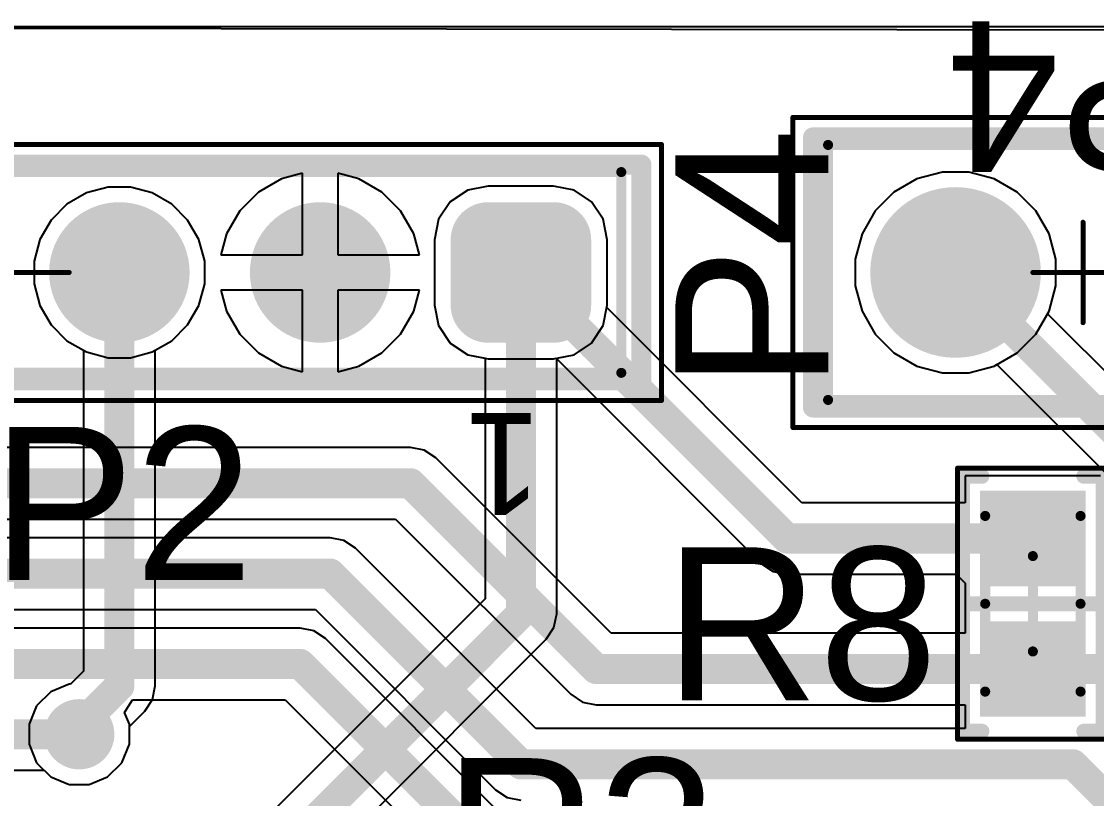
# Model space of a CAD drawing. Header units: millimetres. Extents: x 0.02 to 2.82, y 0.02 to 1.79.
# Drawn here: x 1.936 to 2.3576, y 1.4492 to 1.7539 of the extents above; entities that cross this region are included whole.
import ezdxf

# ---------------------------------------------------------------- set-up
doc = ezdxf.new("R2010")
doc.units = ezdxf.units.MM
doc.header["$MEASUREMENT"] = 0
for name, color, linetype in [('BottomLayer', 5, 'Continuous'), ('BottomSolder', 6, 'Continuous'), ('Mechanical13', 56, 'Continuous'), ('Mechanical15', 56, 'Continuous'), ('Mechanical2', 216, 'Continuous'), ('Mechanical4', 56, 'Continuous'), ('Mechanical5', 56, 'Continuous'), ('MultiLayer', 9, 'Continuous'), ('PadHoleLayer', 156, 'Continuous'), ('TopLayer', 1, 'Continuous'), ('TopOverlay', 2, 'Continuous'), ('TopPaste', 8, 'Continuous'), ('TopSolder', 216, 'Continuous'), ('ViaHoleLayer', 16, 'Continuous')]:
    doc.layers.add(name, color=color, linetype=linetype)
doc.styles.add('Arial', font='arial.ttf', dxfattribs={"height": 0.2})

# ---------------------------------------------------------------- blocks, each defined once
blk = doc.blocks.new('RES_0603_1608_15')
at = {"layer": 'TopLayer'}
for points in [[(-0.04232, -0.0187), (-0.04232, 0.0187), (-0.00886, 0.0187), (-0.00886, -0.0187)], [(0.00886, -0.0187), (0.00886, 0.0187), (0.04232, 0.0187), (0.04232, -0.0187)]]:
    blk.add_hatch(color=1, dxfattribs=at).paths.add_polyline_path(points)
at = {"layer": 'TopPaste'}
for points in [[(-0.04232, -0.0187), (-0.04232, 0.0187), (-0.00886, 0.0187), (-0.00886, -0.0187)], [(0.00886, -0.0187), (0.00886, 0.0187), (0.04232, 0.0187), (0.04232, -0.0187)]]:
    blk.add_hatch(color=8, dxfattribs=at).paths.add_polyline_path(points)
at = {"layer": 'TopSolder'}
for points in [[(-0.04429, -0.02067), (-0.04429, 0.02067), (-0.00689, 0.02067), (-0.00689, -0.02067)], [(0.00689, -0.02067), (0.00689, 0.02067), (0.04429, 0.02067), (0.04429, -0.02067)]]:
    blk.add_hatch(color=216, dxfattribs=at).paths.add_polyline_path(points)
at = {"layer": 'Mechanical13', "const_width": 0.00394}
for points in [[(-0.03445, 0.0187), (-0.03445, -0.0187)], [(-0.03445, 0.0187), (0.03445, 0.0187)], [(0.03445, 0.0187), (0.03445, -0.0187)], [(-0.03445, -0.0187), (0.03445, -0.0187)]]:
    blk.add_lwpolyline(points, dxfattribs=at)
at = {"layer": 'Mechanical13', "const_width": 0.00197}
for points in [[(-0.03543, 0.0187, 1), (-0.03346, 0.0187, 1)], [(-0.03543, 0.0187, 1), (-0.03346, 0.0187, 1)], [(0.03346, 0.0187, 1), (0.03543, 0.0187, 1)], [(0.03346, 0.0187, 1), (0.03543, 0.0187, 1)], [(-0.03543, -0.0187, 1), (-0.03346, -0.0187, 1)], [(-0.03543, -0.0187, 1), (-0.03346, -0.0187, 1)], [(0.03346, -0.0187, 1), (0.03543, -0.0187, 1)], [(0.03346, -0.0187, 1), (0.03543, -0.0187, 1)]]:
    blk.add_lwpolyline(points, format="xyb", close=True, dxfattribs=at)
at = {"layer": 'Mechanical15'}
for points, const_width in [([(-0.05315, 0.02953), (-0.05315, -0.02953)], 0.00197), ([(-0.05315, 0.02953), (0.05315, 0.02953)], 0.00197), ([(0.05315, 0.02953), (0.05315, -0.02953)], 0.00197), ([(0, 0.0187), (0, -0.0187)], 0.00394), ([(-0.0187, 0), (0.0187, 0)], 0.00394), ([(-0.05315, -0.02953), (0.05315, -0.02953)], 0.00197)]:
    blk.add_lwpolyline(points, dxfattribs=dict(at, const_width=const_width))
for points, const_width in [([(-0.05364, 0.02953, 1), (-0.05266, 0.02953, 1)], 0.000984), ([(-0.05364, 0.02953, 1), (-0.05266, 0.02953, 1)], 0.000984), ([(0.05266, 0.02953, 1), (0.05364, 0.02953, 1)], 0.000984), ([(0.05266, 0.02953, 1), (0.05364, 0.02953, 1)], 0.000984), ([(-0.00098, 0.0187, 1), (0.00098, 0.0187, 1)], 0.00197), ([(-0.01969, 0, 1), (-0.01772, 0, 1)], 0.00197), ([(0.01772, 0, 1), (0.01968, 0, 1)], 0.00197), ([(-0.00098, -0.0187, 1), (0.00098, -0.0187, 1)], 0.00197), ([(-0.05364, -0.02953, 1), (-0.05266, -0.02953, 1)], 0.000984), ([(-0.05364, -0.02953, 1), (-0.05266, -0.02953, 1)], 0.000984), ([(0.05266, -0.02953, 1), (0.05364, -0.02953, 1)], 0.000984), ([(0.05266, -0.02953, 1), (0.05364, -0.02953, 1)], 0.000984)]:
    blk.add_lwpolyline(points, format="xyb", close=True, dxfattribs=dict(at, const_width=const_width))
at = {"layer": 'TopOverlay', "const_width": 0.00591}
for points in [[(-0.05, 0.02756), (-0.05, 0.02)], [(-0.05, 0.02756), (0.05, 0.02756)], [(0, 0.02756), (0, -0.02756)], [(0.05, 0.02756), (0.05, 0.02)], [(-0.05, -0.02), (-0.05, -0.02756)], [(0.05, -0.02), (0.05, -0.02756)], [(-0.05, -0.02756), (0.05, -0.02756)]]:
    blk.add_lwpolyline(points, dxfattribs=at)
at = {"layer": 'TopOverlay', "const_width": 0.00295}
for points in [[(-0.05148, 0.02756, 1), (-0.04852, 0.02756, 1)], [(-0.05148, 0.02756, 1), (-0.04852, 0.02756, 1)], [(-0.00148, 0.02756, 1), (0.00148, 0.02756, 1)], [(0.04852, 0.02756, 1), (0.05148, 0.02756, 1)], [(0.04852, 0.02756, 1), (0.05148, 0.02756, 1)], [(-0.05148, 0.02, 1), (-0.04852, 0.02, 1)], [(0.04852, 0.02, 1), (0.05148, 0.02, 1)], [(-0.05148, -0.02, 1), (-0.04852, -0.02, 1)], [(0.04852, -0.02, 1), (0.05148, -0.02, 1)], [(-0.05148, -0.02756, 1), (-0.04852, -0.02756, 1)], [(-0.05148, -0.02756, 1), (-0.04852, -0.02756, 1)], [(-0.00148, -0.02756, 1), (0.00148, -0.02756, 1)], [(0.04852, -0.02756, 1), (0.05148, -0.02756, 1)], [(0.04852, -0.02756, 1), (0.05148, -0.02756, 1)]]:
    blk.add_lwpolyline(points, format="xyb", close=True, dxfattribs=at)
blk = doc.blocks.new('61300211121_24')
at = {"layer": 'BottomLayer'}
h = blk.add_hatch(color=5, dxfattribs=at)
edge = h.paths.add_edge_path()
edge.add_arc((-0.06575, 0.01575), 0.01575, 90, 180)
edge.add_line((-0.0815, 0.01575), (-0.0815, -0.01575))
edge.add_arc((-0.06575, -0.01575), 0.01575, 180, 270)
edge.add_line((-0.06575, -0.0315), (-0.03425, -0.0315))
edge.add_arc((-0.03425, -0.01575), 0.01575, 270, 360)
edge.add_line((-0.0185, -0.01575), (-0.0185, 0.01575))
edge.add_arc((-0.03425, 0.01575), 0.01575, 0, 90)
edge.add_line((-0.03425, 0.0315), (-0.06575, 0.0315))
h = blk.add_hatch(color=5, dxfattribs=at)
edge = h.paths.add_edge_path()
edge.add_arc((0.05, 0), 0.0315, 0, 360)
at = {"layer": 'BottomSolder'}
h = blk.add_hatch(color=6, dxfattribs=at)
edge = h.paths.add_edge_path()
edge.add_arc((-0.06575, 0.01575), 0.01772, 90, 180)
edge.add_line((-0.08346, 0.01575), (-0.08346, -0.01575))
edge.add_arc((-0.06575, -0.01575), 0.01772, 180, 270)
edge.add_line((-0.06575, -0.03346), (-0.03425, -0.03346))
edge.add_arc((-0.03425, -0.01575), 0.01772, 270, 360)
edge.add_line((-0.01654, -0.01575), (-0.01654, 0.01575))
edge.add_arc((-0.03425, 0.01575), 0.01772, 0, 90)
edge.add_line((-0.03425, 0.03346), (-0.06575, 0.03346))
h = blk.add_hatch(color=6, dxfattribs=at)
edge = h.paths.add_edge_path()
edge.add_arc((0.05, 0), 0.03346, 0, 360)
at = {"layer": 'MultiLayer'}
h = blk.add_hatch(color=9, dxfattribs=at)
edge = h.paths.add_edge_path()
edge.add_arc((-0.06575, 0.01575), 0.01575, 90, 180)
edge.add_line((-0.0815, 0.01575), (-0.0815, -0.01575))
edge.add_arc((-0.06575, -0.01575), 0.01575, 180, 270)
edge.add_line((-0.06575, -0.0315), (-0.03425, -0.0315))
edge.add_arc((-0.03425, -0.01575), 0.01575, 270, 360)
edge.add_line((-0.0185, -0.01575), (-0.0185, 0.01575))
edge.add_arc((-0.03425, 0.01575), 0.01575, 0, 90)
edge.add_line((-0.03425, 0.0315), (-0.06575, 0.0315))
h = blk.add_hatch(color=9, dxfattribs=at)
edge = h.paths.add_edge_path()
edge.add_arc((0.05, 0), 0.0315, 0, 360)
at = {"layer": 'PadHoleLayer'}
h = blk.add_hatch(color=156, dxfattribs=at)
edge = h.paths.add_edge_path()
edge.add_arc((-0.05, 0), 0.02165, 0, 360)
h = blk.add_hatch(color=156, dxfattribs=at)
edge = h.paths.add_edge_path()
edge.add_arc((0.05, 0), 0.02165, 0, 360)
at = {"layer": 'TopLayer'}
h = blk.add_hatch(color=1, dxfattribs=at)
edge = h.paths.add_edge_path()
edge.add_arc((-0.06575, 0.01575), 0.01575, 90, 180)
edge.add_line((-0.0815, 0.01575), (-0.0815, -0.01575))
edge.add_arc((-0.06575, -0.01575), 0.01575, 180, 270)
edge.add_line((-0.06575, -0.0315), (-0.03425, -0.0315))
edge.add_arc((-0.03425, -0.01575), 0.01575, 270, 360)
edge.add_line((-0.0185, -0.01575), (-0.0185, 0.01575))
edge.add_arc((-0.03425, 0.01575), 0.01575, 0, 90)
edge.add_line((-0.03425, 0.0315), (-0.06575, 0.0315))
h = blk.add_hatch(color=1, dxfattribs=at)
edge = h.paths.add_edge_path()
edge.add_arc((0.05, 0), 0.0315, 0, 360)
at = {"layer": 'TopSolder'}
h = blk.add_hatch(color=216, dxfattribs=at)
edge = h.paths.add_edge_path()
edge.add_arc((-0.06575, 0.01575), 0.01772, 90, 180)
edge.add_line((-0.08346, 0.01575), (-0.08346, -0.01575))
edge.add_arc((-0.06575, -0.01575), 0.01772, 180, 270)
edge.add_line((-0.06575, -0.03346), (-0.03425, -0.03346))
edge.add_arc((-0.03425, -0.01575), 0.01772, 270, 360)
edge.add_line((-0.01654, -0.01575), (-0.01654, 0.01575))
edge.add_arc((-0.03425, 0.01575), 0.01772, 0, 90)
edge.add_line((-0.03425, 0.03346), (-0.06575, 0.03346))
h = blk.add_hatch(color=216, dxfattribs=at)
edge = h.paths.add_edge_path()
edge.add_arc((0.05, 0), 0.03346, 0, 360)
at = {"layer": 'Mechanical2', "const_width": 0.00394}
for points in [[(0.1, 0.05), (-0.1, 0.05)], [(-0.1, 0.05), (-0.1, -0.05)], [(0.1, 0.05), (0.1, -0.05)], [(0.1, -0.05), (-0.1, -0.05)]]:
    blk.add_lwpolyline(points, dxfattribs=at)
at = {"layer": 'Mechanical2', "const_width": 0.00197}
for points in [[(-0.10098, 0.05, 1), (-0.09902, 0.05, 1)], [(-0.10098, 0.05, 1), (-0.09902, 0.05, 1)], [(0.09902, 0.05, 1), (0.10098, 0.05, 1)], [(0.09902, 0.05, 1), (0.10098, 0.05, 1)], [(-0.10098, -0.05, 1), (-0.09902, -0.05, 1)], [(-0.10098, -0.05, 1), (-0.09902, -0.05, 1)], [(0.09902, -0.05, 1), (0.10098, -0.05, 1)], [(0.09902, -0.05, 1), (0.10098, -0.05, 1)]]:
    blk.add_lwpolyline(points, format="xyb", close=True, dxfattribs=at)
at = {"layer": 'Mechanical4', "const_width": 0.00197}
for points in [[(0.11378, 0.06083), (-0.11378, 0.06083)], [(-0.11378, 0.06083), (-0.11378, -0.06083)], [(0.11378, 0.06083), (0.11378, -0.06083)], [(0, 0.01969), (0, -0.01969)], [(0.01969, 0), (-0.01969, 0)], [(0.11378, -0.06083), (-0.11378, -0.06083)]]:
    blk.add_lwpolyline(points, dxfattribs=at)
at = {"layer": 'Mechanical4', "const_width": 0.000984}
for points in [[(-0.11427, 0.06083, 1), (-0.11329, 0.06083, 1)], [(-0.11427, 0.06083, 1), (-0.11329, 0.06083, 1)], [(0.11329, 0.06083, 1), (0.11427, 0.06083, 1)], [(0.11329, 0.06083, 1), (0.11427, 0.06083, 1)], [(-0.00049, 0.01969, 1), (0.00049, 0.01969, 1)], [(-0.02018, 0, 1), (-0.01919, 0, 1)], [(0.01919, 0, 1), (0.02018, 0, 1)], [(-0.00049, -0.01969, 1), (0.00049, -0.01969, 1)], [(-0.11427, -0.06083, 1), (-0.11329, -0.06083, 1)], [(-0.11427, -0.06083, 1), (-0.11329, -0.06083, 1)], [(0.11329, -0.06083, 1), (0.11427, -0.06083, 1)], [(0.11329, -0.06083, 1), (0.11427, -0.06083, 1)]]:
    blk.add_lwpolyline(points, format="xyb", close=True, dxfattribs=at)
at = {"layer": 'Mechanical5', "const_width": 0.00394}
for points in [[(0.1, 0.05), (-0.1, 0.05)], [(-0.1, 0.05), (-0.1, -0.05)], [(0.1, 0.05), (0.1, -0.05)], [(0.1, -0.05), (-0.1, -0.05)]]:
    blk.add_lwpolyline(points, dxfattribs=at)
at = {"layer": 'Mechanical5', "const_width": 0.00197}
for points in [[(-0.10098, 0.05, 1), (-0.09902, 0.05, 1)], [(-0.10098, 0.05, 1), (-0.09902, 0.05, 1)], [(0.09902, 0.05, 1), (0.10098, 0.05, 1)], [(0.09902, 0.05, 1), (0.10098, 0.05, 1)], [(-0.10098, -0.05, 1), (-0.09902, -0.05, 1)], [(-0.10098, -0.05, 1), (-0.09902, -0.05, 1)], [(0.09902, -0.05, 1), (0.10098, -0.05, 1)], [(0.09902, -0.05, 1), (0.10098, -0.05, 1)]]:
    blk.add_lwpolyline(points, format="xyb", close=True, dxfattribs=at)
at = {"layer": 'TopOverlay', "const_width": 0.00787}
for points in [[(0.10591, 0.05295), (-0.10591, 0.05295)], [(-0.10591, 0.05295), (-0.10591, -0.05295)], [(0.10591, 0.05295), (0.10591, -0.05295)], [(0.10591, -0.05295), (-0.10591, -0.05295)]]:
    blk.add_lwpolyline(points, dxfattribs=at)
at = {"layer": 'TopOverlay', "const_width": 0.00394}
for points in [[(-0.10787, 0.05295, 1), (-0.10394, 0.05295, 1)], [(-0.10787, 0.05295, 1), (-0.10394, 0.05295, 1)], [(0.10394, 0.05295, 1), (0.10787, 0.05295, 1)], [(0.10394, 0.05295, 1), (0.10787, 0.05295, 1)], [(-0.10787, -0.05295, 1), (-0.10394, -0.05295, 1)], [(-0.10787, -0.05295, 1), (-0.10394, -0.05295, 1)], [(0.10394, -0.05295, 1), (0.10787, -0.05295, 1)], [(0.10394, -0.05295, 1), (0.10787, -0.05295, 1)]]:
    blk.add_lwpolyline(points, format="xyb", close=True, dxfattribs=at)
at = {"layer": 'Mechanical5'}
blk.add_text('P4', height=0.059055, dxfattribs=at).set_placement((-0.04329, -0.09842))
blk = doc.blocks.new('62000611121_26')
at = {"layer": 'BottomLayer'}
h = blk.add_hatch(color=5, dxfattribs=at)
edge = h.paths.add_edge_path()
edge.add_arc((-0.20965, 0.0128), 0.0128, 90, 180)
edge.add_line((-0.22244, 0.0128), (-0.22244, -0.0128))
edge.add_arc((-0.20965, -0.0128), 0.0128, 180, 270)
edge.add_line((-0.20965, -0.02559), (-0.18406, -0.02559))
edge.add_arc((-0.18406, -0.0128), 0.0128, 270, 360)
edge.add_line((-0.17126, -0.0128), (-0.17126, 0.0128))
edge.add_arc((-0.18406, 0.0128), 0.0128, 0, 90)
edge.add_line((-0.18406, 0.02559), (-0.20965, 0.02559))
h = blk.add_hatch(color=5, dxfattribs=at)
edge = h.paths.add_edge_path()
edge.add_arc((-0.11811, 0), 0.02559, 0, 360)
h = blk.add_hatch(color=5, dxfattribs=at)
edge = h.paths.add_edge_path()
edge.add_arc((-0.03937, 0), 0.02559, 0, 360)
at = {"layer": 'BottomSolder'}
h = blk.add_hatch(color=6, dxfattribs=at)
edge = h.paths.add_edge_path()
edge.add_arc((-0.20965, 0.0128), 0.01476, 90, 180)
edge.add_line((-0.22441, 0.0128), (-0.22441, -0.0128))
edge.add_arc((-0.20965, -0.0128), 0.01476, 180, 270)
edge.add_line((-0.20965, -0.02756), (-0.18406, -0.02756))
edge.add_arc((-0.18406, -0.0128), 0.01476, 270, 360)
edge.add_line((-0.16929, -0.0128), (-0.16929, 0.0128))
edge.add_arc((-0.18406, 0.0128), 0.01476, 0, 90)
edge.add_line((-0.18406, 0.02756), (-0.20965, 0.02756))
h = blk.add_hatch(color=6, dxfattribs=at)
edge = h.paths.add_edge_path()
edge.add_arc((-0.11811, 0), 0.02756, 0, 360)
h = blk.add_hatch(color=6, dxfattribs=at)
edge = h.paths.add_edge_path()
edge.add_arc((-0.03937, 0), 0.02756, 0, 360)
at = {"layer": 'MultiLayer'}
h = blk.add_hatch(color=9, dxfattribs=at)
edge = h.paths.add_edge_path()
edge.add_arc((-0.20965, 0.0128), 0.0128, 90, 180)
edge.add_line((-0.22244, 0.0128), (-0.22244, -0.0128))
edge.add_arc((-0.20965, -0.0128), 0.0128, 180, 270)
edge.add_line((-0.20965, -0.02559), (-0.18406, -0.02559))
edge.add_arc((-0.18406, -0.0128), 0.0128, 270, 360)
edge.add_line((-0.17126, -0.0128), (-0.17126, 0.0128))
edge.add_arc((-0.18406, 0.0128), 0.0128, 0, 90)
edge.add_line((-0.18406, 0.02559), (-0.20965, 0.02559))
h = blk.add_hatch(color=9, dxfattribs=at)
edge = h.paths.add_edge_path()
edge.add_arc((-0.11811, 0), 0.02559, 0, 360)
h = blk.add_hatch(color=9, dxfattribs=at)
edge = h.paths.add_edge_path()
edge.add_arc((-0.03937, 0), 0.02559, 0, 360)
at = {"layer": 'PadHoleLayer'}
h = blk.add_hatch(color=156, dxfattribs=at)
edge = h.paths.add_edge_path()
edge.add_arc((-0.19685, 0), 0.01575, 0, 360)
h = blk.add_hatch(color=156, dxfattribs=at)
edge = h.paths.add_edge_path()
edge.add_arc((-0.11811, 0), 0.01575, 0, 360)
h = blk.add_hatch(color=156, dxfattribs=at)
edge = h.paths.add_edge_path()
edge.add_arc((-0.03937, 0), 0.01575, 0, 360)
at = {"layer": 'TopLayer'}
h = blk.add_hatch(color=1, dxfattribs=at)
edge = h.paths.add_edge_path()
edge.add_arc((-0.20965, 0.0128), 0.0128, 90, 180)
edge.add_line((-0.22244, 0.0128), (-0.22244, -0.0128))
edge.add_arc((-0.20965, -0.0128), 0.0128, 180, 270)
edge.add_line((-0.20965, -0.02559), (-0.18406, -0.02559))
edge.add_arc((-0.18406, -0.0128), 0.0128, 270, 360)
edge.add_line((-0.17126, -0.0128), (-0.17126, 0.0128))
edge.add_arc((-0.18406, 0.0128), 0.0128, 0, 90)
edge.add_line((-0.18406, 0.02559), (-0.20965, 0.02559))
h = blk.add_hatch(color=1, dxfattribs=at)
edge = h.paths.add_edge_path()
edge.add_arc((-0.11811, 0), 0.02559, 0, 360)
h = blk.add_hatch(color=1, dxfattribs=at)
edge = h.paths.add_edge_path()
edge.add_arc((-0.03937, 0), 0.02559, 0, 360)
at = {"layer": 'TopSolder'}
h = blk.add_hatch(color=216, dxfattribs=at)
edge = h.paths.add_edge_path()
edge.add_arc((-0.20965, 0.0128), 0.01476, 90, 180)
edge.add_line((-0.22441, 0.0128), (-0.22441, -0.0128))
edge.add_arc((-0.20965, -0.0128), 0.01476, 180, 270)
edge.add_line((-0.20965, -0.02756), (-0.18406, -0.02756))
edge.add_arc((-0.18406, -0.0128), 0.01476, 270, 360)
edge.add_line((-0.16929, -0.0128), (-0.16929, 0.0128))
edge.add_arc((-0.18406, 0.0128), 0.01476, 0, 90)
edge.add_line((-0.18406, 0.02756), (-0.20965, 0.02756))
h = blk.add_hatch(color=216, dxfattribs=at)
edge = h.paths.add_edge_path()
edge.add_arc((-0.11811, 0), 0.02756, 0, 360)
h = blk.add_hatch(color=216, dxfattribs=at)
edge = h.paths.add_edge_path()
edge.add_arc((-0.03937, 0), 0.02756, 0, 360)
at = {"layer": 'Mechanical2', "const_width": 0.00394}
for points in [[(0.23622, 0.03937), (-0.23622, 0.03937)], [(-0.23622, 0.03937), (-0.23622, -0.03937)], [(0.23622, -0.03937), (-0.23622, -0.03937)]]:
    blk.add_lwpolyline(points, dxfattribs=at)
at = {"layer": 'Mechanical2', "const_width": 0.00197}
for points in [[(-0.2372, 0.03937, 1), (-0.23524, 0.03937, 1)], [(-0.2372, 0.03937, 1), (-0.23524, 0.03937, 1)], [(-0.2372, -0.03937, 1), (-0.23524, -0.03937, 1)], [(-0.2372, -0.03937, 1), (-0.23524, -0.03937, 1)]]:
    blk.add_lwpolyline(points, format="xyb", close=True, dxfattribs=at)
at = {"layer": 'Mechanical4', "const_width": 0.00197}
for points in [[(0.25197, 0.0502), (-0.25197, 0.0502)], [(-0.25197, 0.0502), (-0.25197, -0.0502)], [(0.01969, 0), (-0.01969, 0)], [(0.25197, -0.0502), (-0.25197, -0.0502)]]:
    blk.add_lwpolyline(points, dxfattribs=at)
at = {"layer": 'Mechanical4', "const_width": 0.000984}
for points in [[(-0.25246, 0.0502, 1), (-0.25148, 0.0502, 1)], [(-0.25246, 0.0502, 1), (-0.25148, 0.0502, 1)], [(-0.02018, 0, 1), (-0.01919, 0, 1)], [(-0.25246, -0.0502, 1), (-0.25148, -0.0502, 1)], [(-0.25246, -0.0502, 1), (-0.25148, -0.0502, 1)]]:
    blk.add_lwpolyline(points, format="xyb", close=True, dxfattribs=at)
at = {"layer": 'Mechanical5', "const_width": 0.00394}
for points in [[(0.23622, 0.03937), (-0.23622, 0.03937)], [(-0.23622, 0.03937), (-0.23622, -0.03937)], [(0.23622, -0.03937), (-0.23622, -0.03937)]]:
    blk.add_lwpolyline(points, dxfattribs=at)
at = {"layer": 'Mechanical5', "const_width": 0.00197}
for points in [[(-0.2372, 0.03937, 1), (-0.23524, 0.03937, 1)], [(-0.2372, 0.03937, 1), (-0.23524, 0.03937, 1)], [(-0.2372, -0.03937, 1), (-0.23524, -0.03937, 1)], [(-0.2372, -0.03937, 1), (-0.23524, -0.03937, 1)]]:
    blk.add_lwpolyline(points, format="xyb", close=True, dxfattribs=at)
at = {"layer": 'TopOverlay', "const_width": 0.00787}
for points in [[(0.24409, 0.04232), (-0.24409, 0.04232)], [(-0.24409, 0.04232), (-0.24409, -0.04232)], [(0.24409, -0.04232), (-0.24409, -0.04232)]]:
    blk.add_lwpolyline(points, dxfattribs=at)
at = {"layer": 'TopOverlay', "const_width": 0.00394}
for points in [[(-0.24606, 0.04232, 1), (-0.24213, 0.04232, 1)], [(-0.24606, 0.04232, 1), (-0.24213, 0.04232, 1)], [(-0.24606, -0.04232, 1), (-0.24213, -0.04232, 1)], [(-0.24606, -0.04232, 1), (-0.24213, -0.04232, 1)]]:
    blk.add_lwpolyline(points, format="xyb", close=True, dxfattribs=at)
at = {"layer": 'TopOverlay'}
blk.add_text('1', height=0.04, dxfattribs=at).set_placement((-0.20472, 0.05512))

msp = doc.modelspace()

# ---------------------------------------------------------------- hatches: boundary and pattern name
at = {"layer": 'BottomLayer'}
h = msp.add_hatch(color=5, dxfattribs=at)
edge = h.paths.add_edge_path()
edge.add_arc((1.95866, 1.47441), 0.01181, 0, 360)
at = {"layer": 'BottomSolder'}
h = msp.add_hatch(color=6, dxfattribs=at)
edge = h.paths.add_edge_path()
edge.add_arc((1.95866, 1.47441), 0.01378, 0, 360)
at = {"layer": 'TopLayer'}
h = msp.add_hatch(color=1, dxfattribs=at)
edge = h.paths.add_edge_path()
edge.add_arc((1.95866, 1.47441), 0.01181, 0, 360)
at = {"layer": 'TopSolder'}
h = msp.add_hatch(color=216, dxfattribs=at)
edge = h.paths.add_edge_path()
edge.add_arc((1.95866, 1.47441), 0.01378, 0, 360)
at = {"layer": 'ViaHoleLayer'}
h = msp.add_hatch(color=16, dxfattribs=at)
edge = h.paths.add_edge_path()
edge.add_arc((1.95866, 1.47441), 0.00591, 0, 360)

# ---------------------------------------------------------------- linework, layer by layer
at = {"layer": 'BottomLayer'}
for p, q in [((0.01969, 1.75197), (2.81496, 1.75197)), ((2.03795, 1.6922), (2.02898, 1.68702)), ((2.04626, 1.69442), (2.03795, 1.6922)), ((2.04626, 1.6624), (2.04626, 1.69442)), ((2.06835, 1.6922), (2.06004, 1.69442)), ((2.06004, 1.69442), (2.06004, 1.6624)), ((2.07732, 1.68702), (2.06835, 1.6922)), ((2.28717, 1.6922), (2.27819, 1.68702)), ((2.29718, 1.69488), (2.28717, 1.6922)), ((2.30755, 1.69488), (2.29718, 1.69488)), ((2.31756, 1.6922), (2.30755, 1.69488)), ((2.32654, 1.68702), (2.31756, 1.6922)), ((1.96149, 1.6867), (1.95386, 1.68229)), ((1.97, 1.68898), (1.96149, 1.6867)), ((1.97882, 1.68898), (1.97, 1.68898)), ((1.98733, 1.6867), (1.97882, 1.68898)), ((1.99496, 1.68229), (1.98733, 1.6867)), ((2.02898, 1.68702), (2.02165, 1.67969)), ((2.08465, 1.67969), (2.07732, 1.68702)), ((2.11103, 1.68778), (2.10419, 1.68321)), ((2.11909, 1.68938), (2.11103, 1.68778)), ((2.14469, 1.68938), (2.11909, 1.68938)), ((2.15275, 1.68778), (2.14469, 1.68938)), ((2.15959, 1.68321), (2.15275, 1.68778)), ((2.27819, 1.68702), (2.27086, 1.67969)), ((2.33387, 1.67969), (2.32654, 1.68702)), ((1.95386, 1.68229), (1.94763, 1.67606)), ((2.00119, 1.67606), (1.99496, 1.68229)), ((2.10419, 1.68321), (2.09962, 1.67637)), ((2.16416, 1.67637), (2.15959, 1.68321)), ((2.02165, 1.67969), (2.01646, 1.67071)), ((2.08984, 1.67071), (2.08465, 1.67969)), ((2.27086, 1.67969), (2.26568, 1.67071)), ((2.33905, 1.67071), (2.33387, 1.67969)), ((1.94763, 1.67606), (1.94323, 1.66843)), ((2.00559, 1.66843), (2.00119, 1.67606)), ((2.09962, 1.67637), (2.09802, 1.66831)), ((2.16576, 1.66831), (2.16416, 1.67637)), ((2.01646, 1.67071), (2.01424, 1.6624)), ((2.09206, 1.6624), (2.08984, 1.67071)), ((2.26568, 1.67071), (2.26299, 1.6607)), ((2.34173, 1.6607), (2.33905, 1.67071)), ((1.94323, 1.66843), (1.94094, 1.65992)), ((2.00787, 1.65992), (2.00559, 1.66843)), ((2.09802, 1.66831), (2.09802, 1.64272)), ((2.16576, 1.64272), (2.16576, 1.66831)), ((2.01424, 1.6624), (2.04626, 1.6624)), ((2.06004, 1.6624), (2.09206, 1.6624)), ((1.94094, 1.65992), (1.94094, 1.65111)), ((2.00787, 1.65111), (2.00787, 1.65992)), ((2.26299, 1.6607), (2.26299, 1.65033)), ((2.34173, 1.65033), (2.34173, 1.6607)), ((1.94094, 1.65111), (1.94323, 1.6426)), ((2.00559, 1.6426), (2.00787, 1.65111)), ((2.04626, 1.64862), (2.01424, 1.64862)), ((2.01424, 1.64862), (2.01646, 1.64032)), ((2.04626, 1.6166), (2.04626, 1.64862)), ((2.09206, 1.64862), (2.06004, 1.64862)), ((2.06004, 1.64862), (2.06004, 1.6166)), ((2.08984, 1.64032), (2.09206, 1.64862)), ((2.26299, 1.65033), (2.26568, 1.64032)), ((2.33905, 1.64032), (2.34173, 1.65033)), ((1.94323, 1.6426), (1.94763, 1.63496)), ((2.00119, 1.63496), (2.00559, 1.6426)), ((2.01646, 1.64032), (2.02165, 1.63134)), ((2.08465, 1.63134), (2.08984, 1.64032)), ((2.09802, 1.64272), (2.09962, 1.63465)), ((2.16416, 1.63465), (2.16576, 1.64272)), ((2.26568, 1.64032), (2.27086, 1.63134)), ((2.33846, 1.63929), (2.33905, 1.64032)), ((2.40167, 1.57608), (2.33846, 1.63929)), ((1.94763, 1.63496), (1.95386, 1.62873)), ((1.99496, 1.62873), (2.00119, 1.63496)), ((2.09962, 1.63465), (2.10419, 1.62781)), ((2.15959, 1.62781), (2.16416, 1.63465)), ((1.95386, 1.62873), (1.96036, 1.62498)), ((1.98846, 1.62498), (1.99496, 1.62873)), ((2.02165, 1.63134), (2.02898, 1.62401)), ((2.07732, 1.62401), (2.08465, 1.63134)), ((2.10419, 1.62781), (2.11103, 1.62325)), ((2.15275, 1.62325), (2.15959, 1.62781)), ((2.27086, 1.63134), (2.27819, 1.62401)), ((1.96036, 1.62498), (1.96036, 1.49917)), ((1.98846, 1.49335), (1.98846, 1.62498)), ((2.02898, 1.62401), (2.03795, 1.61882)), ((2.06835, 1.61882), (2.07732, 1.62401)), ((2.11103, 1.62325), (2.11784, 1.62189)), ((2.14594, 1.62189), (2.15275, 1.62325)), ((2.27819, 1.62401), (2.28717, 1.61882)), ((2.11784, 1.62189), (2.11784, 1.52747)), ((2.14594, 1.52165), (2.14594, 1.62189)), ((2.31756, 1.61882), (2.31859, 1.61942)), ((2.31859, 1.61942), (2.37768, 1.56032)), ((2.03795, 1.61882), (2.04626, 1.6166)), ((2.06004, 1.6166), (2.06835, 1.61882)), ((2.28717, 1.61882), (2.29718, 1.61614)), ((2.29718, 1.61614), (2.30755, 1.61614)), ((2.30755, 1.61614), (2.31756, 1.61882)), ((2.11784, 1.52747), (2.03374, 1.44338)), ((2.14487, 1.51628), (2.14594, 1.52165)), ((2.14182, 1.51172), (2.14487, 1.51628)), ((2.06043, 1.43032), (2.14182, 1.51172)), ((1.96036, 1.49917), (1.95528, 1.49409)), ((1.95475, 1.49409), (1.94751, 1.4911)), ((1.95528, 1.49409), (1.95475, 1.49409)), ((1.98739, 1.48798), (1.98846, 1.49335)), ((1.94751, 1.4911), (1.94197, 1.48556)), ((1.94197, 1.48556), (1.93898, 1.47833)), ((1.98434, 1.48342), (1.98739, 1.48798)), ((1.97835, 1.47742), (1.98434, 1.48342)), ((1.93898, 1.47833), (1.93898, 1.47049)), ((1.97835, 1.47049), (1.97835, 1.47742)), ((1.93898, 1.47049), (1.94197, 1.46326)), ((1.97535, 1.46326), (1.97835, 1.47049)), ((1.94197, 1.46326), (1.94751, 1.45772)), ((1.96981, 1.45772), (1.97535, 1.46326)), ((1.94751, 1.45772), (1.95475, 1.45472)), ((1.95475, 1.45472), (1.96258, 1.45472)), ((1.96258, 1.45472), (1.96981, 1.45772))]:
    msp.add_line(p, q, dxfattribs=at)
at = {"layer": 'BottomLayer', "const_width": 0.01181}
for points in [[(1.97441, 1.49335), (1.97441, 1.65551)], [(2.13189, 1.52165), (2.13189, 1.65551)], [(2.30236, 1.65551), (2.39173, 1.56614)], [(2.30236, 1.65551), (2.30236, 1.65551)], [(2.02953, 1.41929), (2.13189, 1.52165)], [(1.95866, 1.47761), (1.97441, 1.49335)], [(1.95866, 1.47441), (1.95866, 1.47761)]]:
    msp.add_lwpolyline(points, dxfattribs=at)
at = {"layer": 'BottomLayer', "const_width": 0.00591}
for points in [[(1.97146, 1.65551, 1), (1.97736, 1.65551, 1)], [(2.12894, 1.65551, 1), (2.13484, 1.65551, 1)], [(2.29941, 1.65551, 1), (2.30531, 1.65551, 1)], [(2.29941, 1.65551, 1), (2.30531, 1.65551, 1)], [(2.29941, 1.65551, 1), (2.30531, 1.65551, 1)], [(2.12894, 1.52165, 1), (2.13484, 1.52165, 1)], [(2.12894, 1.52165, 1), (2.13484, 1.52165, 1)], [(1.97146, 1.49335, 1), (1.97736, 1.49335, 1)], [(1.97146, 1.49335, 1), (1.97736, 1.49335, 1)], [(1.95571, 1.47761, 1), (1.96161, 1.47761, 1)], [(1.95571, 1.47761, 1), (1.96161, 1.47761, 1)], [(1.95571, 1.47441, 1), (1.96161, 1.47441, 1)]]:
    msp.add_lwpolyline(points, format="xyb", close=True, dxfattribs=at)
at = {"layer": 'TopLayer'}
for p, q in [((0.02519, 1.75392), (2.81301, 1.75001)), ((2.03795, 1.6922), (2.02898, 1.68702)), ((2.04626, 1.69442), (2.03795, 1.6922)), ((2.04626, 1.6624), (2.04626, 1.69442)), ((2.06835, 1.6922), (2.06004, 1.69442)), ((2.06004, 1.69442), (2.06004, 1.6624)), ((2.07732, 1.68702), (2.06835, 1.6922)), ((2.28717, 1.6922), (2.27819, 1.68702)), ((2.29718, 1.69488), (2.28717, 1.6922)), ((2.30755, 1.69488), (2.29718, 1.69488)), ((2.31756, 1.6922), (2.30755, 1.69488)), ((2.32654, 1.68702), (2.31756, 1.6922)), ((1.96149, 1.6867), (1.95386, 1.68229)), ((1.97, 1.68898), (1.96149, 1.6867)), ((1.97882, 1.68898), (1.97, 1.68898)), ((1.98733, 1.6867), (1.97882, 1.68898)), ((1.99496, 1.68229), (1.98733, 1.6867)), ((2.02898, 1.68702), (2.02165, 1.67969)), ((2.08465, 1.67969), (2.07732, 1.68702)), ((2.11103, 1.68778), (2.10419, 1.68321)), ((2.11909, 1.68938), (2.11103, 1.68778)), ((2.14469, 1.68938), (2.11909, 1.68938)), ((2.15275, 1.68778), (2.14469, 1.68938)), ((2.15959, 1.68321), (2.15275, 1.68778)), ((2.27819, 1.68702), (2.27086, 1.67969)), ((2.33387, 1.67969), (2.32654, 1.68702)), ((1.95386, 1.68229), (1.94763, 1.67606)), ((2.00119, 1.67606), (1.99496, 1.68229)), ((2.10419, 1.68321), (2.09962, 1.67637)), ((2.16416, 1.67637), (2.15959, 1.68321)), ((2.02165, 1.67969), (2.01646, 1.67071)), ((2.08984, 1.67071), (2.08465, 1.67969)), ((2.27086, 1.67969), (2.26568, 1.67071)), ((2.33905, 1.67071), (2.33387, 1.67969)), ((1.94763, 1.67606), (1.94323, 1.66843)), ((2.00559, 1.66843), (2.00119, 1.67606)), ((2.09962, 1.67637), (2.09802, 1.66831)), ((2.16576, 1.66831), (2.16416, 1.67637)), ((2.01646, 1.67071), (2.01424, 1.6624)), ((2.09206, 1.6624), (2.08984, 1.67071)), ((2.26568, 1.67071), (2.26299, 1.6607)), ((2.34173, 1.6607), (2.33905, 1.67071)), ((1.94323, 1.66843), (1.94094, 1.65992)), ((2.00787, 1.65992), (2.00559, 1.66843)), ((2.09802, 1.66831), (2.09802, 1.64272)), ((2.16576, 1.64272), (2.16576, 1.66831)), ((2.01424, 1.6624), (2.04626, 1.6624)), ((2.06004, 1.6624), (2.09206, 1.6624)), ((1.94094, 1.65992), (1.94094, 1.65111)), ((2.00787, 1.65111), (2.00787, 1.65992)), ((2.26299, 1.6607), (2.26299, 1.65033)), ((2.34173, 1.65033), (2.34173, 1.6607)), ((1.94094, 1.65111), (1.94323, 1.6426)), ((2.00559, 1.6426), (2.00787, 1.65111)), ((2.04626, 1.64862), (2.01424, 1.64862)), ((2.01424, 1.64862), (2.01646, 1.64032)), ((2.04626, 1.6166), (2.04626, 1.64862)), ((2.09206, 1.64862), (2.06004, 1.64862)), ((2.06004, 1.64862), (2.06004, 1.6166)), ((2.08984, 1.64032), (2.09206, 1.64862)), ((2.26299, 1.65033), (2.26568, 1.64032)), ((2.33905, 1.64032), (2.34173, 1.65033)), ((1.94323, 1.6426), (1.94763, 1.63496)), ((2.00119, 1.63496), (2.00559, 1.6426)), ((2.01646, 1.64032), (2.02165, 1.63134)), ((2.08465, 1.63134), (2.08984, 1.64032)), ((2.09802, 1.64272), (2.09962, 1.63465)), ((2.16556, 1.64171), (2.16576, 1.64272)), ((2.24204, 1.56523), (2.16556, 1.64171)), ((2.26568, 1.64032), (2.27086, 1.63134)), ((2.33387, 1.63134), (2.33905, 1.64032)), ((1.94763, 1.63496), (1.95386, 1.62873)), ((1.99496, 1.62873), (2.00119, 1.63496)), ((2.09962, 1.63465), (2.10419, 1.62781)), ((1.95386, 1.62873), (1.96149, 1.62433)), ((1.98733, 1.62433), (1.99496, 1.62873)), ((2.02165, 1.63134), (2.02898, 1.62401)), ((2.07732, 1.62401), (2.08465, 1.63134)), ((2.10419, 1.62781), (2.11103, 1.62325)), ((2.27086, 1.63134), (2.27819, 1.62401)), ((2.32654, 1.62401), (2.33387, 1.63134)), ((1.96149, 1.62433), (1.97, 1.62205)), ((1.97882, 1.62205), (1.98733, 1.62433)), ((2.02898, 1.62401), (2.03795, 1.61882)), ((2.06835, 1.61882), (2.07732, 1.62401)), ((2.11103, 1.62325), (2.11909, 1.62164)), ((2.27819, 1.62401), (2.28717, 1.61882)), ((2.31756, 1.61882), (2.32654, 1.62401)), ((1.97, 1.62205), (1.97882, 1.62205)), ((2.11909, 1.62164), (2.14469, 1.62164)), ((2.14469, 1.62164), (2.14569, 1.62184)), ((2.14569, 1.62184), (2.22629, 1.54125)), ((2.03795, 1.61882), (2.04626, 1.6166)), ((2.06004, 1.6166), (2.06835, 1.61882)), ((2.28717, 1.61882), (2.29718, 1.61614)), ((2.29718, 1.61614), (2.30755, 1.61614)), ((2.30755, 1.61614), (2.31756, 1.61882)), ((2.08858, 1.58688), (1.87403, 1.58688)), ((2.09396, 1.58581), (2.08858, 1.58688)), ((2.09852, 1.58277), (2.09396, 1.58581)), ((2.16724, 1.51405), (2.09852, 1.58277)), ((2.35925, 1.57579), (2.3061, 1.57579)), ((2.3061, 1.57579), (2.3061, 1.56523)), ((2.3061, 1.56523), (2.24204, 1.56523)), ((1.87403, 1.55879), (2.08276, 1.55879)), ((2.08276, 1.55879), (2.15148, 1.49007)), ((2.05709, 1.55145), (1.8878, 1.55145)), ((2.06246, 1.55038), (2.05709, 1.55145)), ((2.06702, 1.54734), (2.06246, 1.55038)), ((2.13771, 1.47665), (2.06702, 1.54734)), ((2.22629, 1.54125), (2.23084, 1.5382)), ((2.23084, 1.5382), (2.23622, 1.53713)), ((2.23622, 1.53713), (2.30257, 1.53713)), ((2.30257, 1.53713), (2.3061, 1.5336)), ((2.3061, 1.5336), (2.3061, 1.52657)), ((2.3061, 1.52657), (2.3061, 1.52157)), ((1.89361, 1.52335), (2.05127, 1.52335)), ((2.05127, 1.52335), (2.12196, 1.45266)), ((2.3061, 1.52157), (2.3061, 1.51405)), ((2.04528, 1.51602), (1.90748, 1.51602)), ((2.05065, 1.51495), (2.04528, 1.51602)), ((2.05521, 1.5119), (2.05065, 1.51495)), ((2.3061, 1.51405), (2.16724, 1.51405)), ((2.1259, 1.44121), (2.05521, 1.5119)), ((2.15148, 1.49007), (2.15604, 1.48702)), ((1.97644, 1.48292), (1.97952, 1.48792)), ((1.97952, 1.48792), (2.03946, 1.48792)), ((2.03946, 1.48792), (2.11014, 1.41723)), ((2.15604, 1.48702), (2.16142, 1.48595)), ((2.16142, 1.48595), (2.3061, 1.48595)), ((2.3061, 1.48595), (2.3061, 1.47665)), ((1.97835, 1.47833), (1.97644, 1.48292)), ((1.97835, 1.47049), (1.97835, 1.47833)), ((2.3061, 1.47665), (2.13771, 1.47665)), ((1.97535, 1.46326), (1.97835, 1.47049)), ((1.96981, 1.45772), (1.97535, 1.46326)), ((1.93298, 1.46036), (1.94487, 1.46036)), ((1.94487, 1.46036), (1.94751, 1.45772)), ((1.94751, 1.45772), (1.95475, 1.45472)), ((1.95475, 1.45472), (1.96258, 1.45472)), ((1.96258, 1.45472), (1.96981, 1.45772)), ((2.12196, 1.45266), (2.12651, 1.44962)), ((2.12651, 1.44962), (2.13189, 1.44855))]:
    msp.add_line(p, q, dxfattribs=at)
at = {"layer": 'TopLayer', "const_width": 0.01181}
for points in [[(2.13189, 1.65551), (2.23622, 1.55118)], [(2.13189, 1.65551), (2.13189, 1.65551)], [(1.86024, 1.57283), (2.08858, 1.57283)], [(2.08858, 1.57283), (2.16142, 1.5)], [(2.23622, 1.55118), (2.33268, 1.55118)], [(1.8878, 1.5374), (2.05709, 1.5374)], [(2.05709, 1.5374), (2.13189, 1.4626)], [(1.90748, 1.50197), (2.04528, 1.50197)], [(2.04528, 1.50197), (2.12008, 1.42717)], [(2.16142, 1.5), (2.33268, 1.5)], [(2.33268, 1.5), (2.43406, 1.5)], [(1.92717, 1.47441), (1.95866, 1.47441)], [(2.13189, 1.4626), (2.34843, 1.4626)], [(2.34843, 1.4626), (2.55315, 1.25787)]]:
    msp.add_lwpolyline(points, dxfattribs=at)
at = {"layer": 'TopLayer', "const_width": 0.00591}
for points in [[(2.12894, 1.65551, 1), (2.13484, 1.65551, 1)], [(2.12894, 1.65551, 1), (2.13484, 1.65551, 1)], [(2.12894, 1.65551, 1), (2.13484, 1.65551, 1)], [(2.08563, 1.57283, 1), (2.09154, 1.57283, 1)], [(2.08563, 1.57283, 1), (2.09154, 1.57283, 1)], [(2.23327, 1.55118, 1), (2.23917, 1.55118, 1)], [(2.23327, 1.55118, 1), (2.23917, 1.55118, 1)], [(2.32972, 1.55118, 1), (2.33563, 1.55118, 1)], [(2.05413, 1.5374, 1), (2.06004, 1.5374, 1)], [(2.05413, 1.5374, 1), (2.06004, 1.5374, 1)], [(2.04232, 1.50197, 1), (2.04823, 1.50197, 1)], [(2.04232, 1.50197, 1), (2.04823, 1.50197, 1)], [(2.15846, 1.5, 1), (2.16437, 1.5, 1)], [(2.15846, 1.5, 1), (2.16437, 1.5, 1)], [(2.32972, 1.5, 1), (2.33563, 1.5, 1)], [(2.32972, 1.5, 1), (2.33563, 1.5, 1)], [(1.95571, 1.47441, 1), (1.96161, 1.47441, 1)], [(2.12894, 1.4626, 1), (2.13484, 1.4626, 1)], [(2.12894, 1.4626, 1), (2.13484, 1.4626, 1)], [(2.34547, 1.4626, 1), (2.35138, 1.4626, 1)], [(2.34547, 1.4626, 1), (2.35138, 1.4626, 1)]]:
    msp.add_lwpolyline(points, format="xyb", close=True, dxfattribs=at)

# ---------------------------------------------------------------- block references
for name, p, rotation in [('61300211121_24', (2.35236, 1.65551), 180), ('62000611121_26', (1.93504, 1.65551), 180), ('RES_0603_1608_15', (2.33268, 1.52559), 90)]:
    msp.add_blockref(name, p, dxfattribs=dict(rotation=rotation))

# ---------------------------------------------------------------- texts
at = {"layer": 'TopOverlay', "style": 'Arial'}
msp.add_text('P4', height=0.06, rotation=90, dxfattribs=at).set_placement((2.25243, 1.60946))
for s, p in [('P2', (1.92443, 1.53497)), ('R8', (2.18821, 1.48773)), ('R3', (2.10159, 1.40505))]:
    msp.add_text(s, height=0.06, dxfattribs=at).set_placement(p)

doc.saveas('drawing.dxf')
